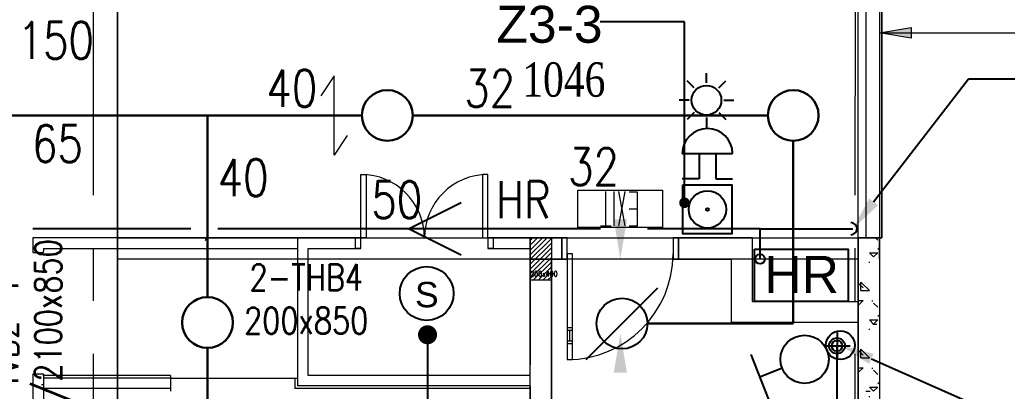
# Model space of a CAD drawing. Header units: millimetres. Extents: x -47219 to 440296, y -79832 to 7189.
# Drawn here: x 6157 to 15491, y -50665 to -47152 of the extents above; entities that cross this region are included whole.
import ezdxf
from ezdxf import colors
from ezdxf.entities.mleader import LeaderData, LeaderLine
from ezdxf.math import Vec2, Vec3

# ---------------------------------------------------------------- set-up
doc = ezdxf.new("R2010")
doc.units = ezdxf.units.MM
doc.linetypes.add('BLK_2 - 3RD STOREY  LOWER ROOF PLAN-archi clean_25 SEPT 2024$0$IDA - Grid Line', pattern=[3500, 2000, -500, 500, -500])
for name, color, linetype in [('ADRESS', 42, 'Continuous'), ('ANNOTATION', 7, 'Continuous'), ('M-_DRYRISER_E-', 6, 'Continuous'), ('M-_FIRESMOKE_E-', 1, 'Continuous'), ('M-_FIRESPRK_T-', 7, 'Continuous'), ('M-_SPRK-EXP_E-N', 1, 'Continuous'), ('M-FIRE----_E-', 12, 'Continuous'), ('M-FIRE----_E- @ 1', 12, 'Continuous'), ('M-HOSEREEL_E-', 1, 'Continuous'), ('M_HR PIPE', 3, 'Continuous'), ('NWFP-PENETRATION', 5, 'Continuous'), ('ROOMNAME', 7, 'Continuous'), ('ZONENAME', 152, 'Continuous')]:
    doc.layers.add(name, color=color, linetype=linetype)
for name, color, linetype, lineweight in [('BLK_2 - 3RD STOREY  LOWER ROOF PLAN-archi clean_25 SEPT 2024$0$1599_DB_A_BLK2_HQ_R21-3RD STOREY 230517$0$A-_DETA----_ED-1', 8, 'Continuous', 9), ('BLK_2 - 3RD STOREY  LOWER ROOF PLAN-archi clean_25 SEPT 2024$0$1599_DB_A_BLK2_HQ_R21-3RD STOREY 230517$0$A-_DOOR----_E-1', 8, 'Continuous', 9), ('BLK_2 - 3RD STOREY  LOWER ROOF PLAN-archi clean_25 SEPT 2024$0$1599_DB_A_BLK2_HQ_R21-3RD STOREY 230517$0$A-_WALL----_H-1', 8, 'Continuous', 9), ('BLK_2 - 3RD STOREY  LOWER ROOF PLAN-archi clean_25 SEPT 2024$0$1599_DB_A_BLK2_HQ_R21-3RD STOREY 230517$0$E-_LIGT----_E', 8, 'Continuous', 9), ('BLK_2 - 3RD STOREY  LOWER ROOF PLAN-archi clean_25 SEPT 2024$0$A-_DETA----_ED-1', 8, 'Continuous', 9), ('BLK_2 - 3RD STOREY  LOWER ROOF PLAN-archi clean_25 SEPT 2024$0$A-_DOOR----_E-1', 8, 'Continuous', 9), ('BLK_2 - 3RD STOREY  LOWER ROOF PLAN-archi clean_25 SEPT 2024$0$A-_WALL----_E', 8, 'Continuous', 9), ('BLK_2 - 3RD STOREY  LOWER ROOF PLAN-archi clean_25 SEPT 2024$0$E-_LIGT----_E', 8, 'Continuous', 9), ('BLK_2 - 3RD STOREY  LOWER ROOF PLAN-archi clean_25 SEPT 2024$0$S-_ANOTGRID_E-1', 8, 'BLK_2 - 3RD STOREY  LOWER ROOF PLAN-archi clean_25 SEPT 2024$0$IDA - Grid Line', 9), ('M-_SPRKPIEX_E-', 1, 'Continuous', 30), ('NW_BEAM AND COLUMN', 134, 'Continuous', 5), ('S-_LINE----_N-', 140, 'Continuous', 18), ('S-TEXT', 140, 'Continuous', 18)]:
    doc.layers.add(name, color=color, linetype=linetype, lineweight=lineweight)
doc.styles.add('RomanS_3', font='romans__.ttf', dxfattribs={"width": 0.8, "height": 50})
doc.styles.add('RomanS_5', font='romans__.ttf', dxfattribs={"width": 0.8, "height": 250})
doc.styles.add('Simplex', font='SIMPLEX.shx', dxfattribs={"width": 0.8, "height": 2.5})
doc.styles.get("Standard").update_dxf_attribs({"font": 'arial.ttf'})
doc.styles.add('TIME', font='times.ttf', dxfattribs={"width": 0.8})
doc.dimstyles.new('ROOM', dxfattribs={"dimscale": 1000, "dimtxt": 0.18, "dimasz": 0.18, "dimexe": 0.18, "dimexo": 0.0625, "dimgap": 0.09, "dimtad": 0, "dimtih": 1, "dimtoh": 1, "dimdec": 0, "dimzin": 0, "dimdsep": 46, "dimtxsty": 'Standard', "dimblk": 'OBLIQUE', "dimcen": 0.09, "dimadec": 0, "dimazin": 0, "dimtfac": 1, "dimtdec": 0, "dimtofl": 0, "dimtmove": 0, "dimatfit": 3, "dimldrblk": 'DOT', "dimfxl": 1, "dimtolj": 1, "dimtzin": 0, "dimarcsym": 0})
pattern_1 = [(0, (-131307.08, -42727.71), (1016, 254), [83.82, -678.18, 83.82, -678.18, -4064]), (0, (-131307.08, -42727.71), (1016, 254), [-1524, 83.82, -1440.18, 83.82, -678.18, -1778]), (0, (-131307.08, -42727.71), (1016, 254), [-3810, 83.82, -424.18, 83.82, -1186.18]), (120, (-130926.08, -42600.71), (-727.9705, 752.8818), [83.82, -678.18, 83.82, -678.18, -4064]), (120, (-130926.08, -42600.71), (-727.9705, 752.8818), [-1524, 83.82, -1440.18, 83.82, -678.18, -1778]), (120, (-130926.08, -42600.71), (-727.9705, 752.8818), [-3810, 83.82, -424.18, 83.82, -1186.18]), (240, (-130799.08, -42092.71), (-288.0295, -1006.8818), [83.82, -678.18, 83.82, -678.18, -4064]), (240, (-130799.08, -42092.71), (-288.0295, -1006.8818), [-1524, 83.82, -1440.18, 83.82, -678.18, -1778]), (240, (-130799.08, -42092.71), (-288.0295, -1006.8818), [-3810, 83.82, -424.18, 83.82, -1186.18])]

# ---------------------------------------------------------------- blocks, each defined once
blk = doc.blocks.new('3rd Structure')
at = {"layer": 'NW_BEAM AND COLUMN'}
blk.add_hatch(color=8, dxfattribs=at).paths.add_polyline_path([(-13850, -51300.1), (-14150, -51250.1), (-13850, -51200.1)])
at = {"layer": 'S-TEXT'}
for points in [[(-16598.1, -53390), (-16660.6, -53015), (-16535.6, -53015)], [(-16535.6, -54465), (-16598.1, -54090), (-16660.6, -54465)]]:
    blk.add_hatch(color=8, dxfattribs=at).paths.add_polyline_path(points)
at = {"layer": 'NW_BEAM AND COLUMN', "color": 8}
for p, q in [((-21350, -79450), (-21350, -50650)), ((-21350, -50650), (-21350, -79450)), ((-14350, -53190), (-14350, -50650)), ((-14150, -50650), (-14150, -53190)), ((-14150, -51250.1), (-13850, -51200.1)), ((-13850, -51200.1), (-13850, -51300.1)), ((-13850, -51300.1), (-14150, -51250.1)), ((-19304.3, -51657.5), (-19429.3, -51845)), ((-19304.3, -52407.5), (-19304.3, -51657.5)), ((-19179.3, -52220), (-19304.3, -52407.5)), ((-21350, -53190), (-14350, -53190)), ((-21350, -53390), (-21350, -53190)), ((-17450, -53190), (-17250, -53190)), ((-17450, -53590), (-17450, -53190)), ((-17450, -53190), (-17250, -53190)), ((-17450, -53590), (-17450, -53190)), ((-17250, -53190), (-17250, -53590)), ((-17250, -53190), (-17250, -53590)), ((-14150, -53190), (-14350, -53190)), ((-14350, -53190), (-14350, -53390)), ((-14350, -54990), (-14350, -53190)), ((-14350, -53190), (-14150, -53190)), ((-14150, -53190), (-14150, -54990)), ((-14350, -53390), (-21350, -53390)), ((-17450, -53390), (-17250, -53390)), ((-17450, -60475), (-17450, -53390)), ((-17250, -53390), (-17250, -60475)), ((-17250, -53590), (-17450, -53590)), ((-17250, -53590), (-17450, -53590))]:
    blk.add_line(p, q, dxfattribs=at)
at = {"layer": 'NW_BEAM AND COLUMN', "color": 8, "linetype": 'Continuous'}
for p, q in [((-17450, -53214.8), (-17425.2, -53190)), ((-17450, -53259.7), (-17380.3, -53190)), ((-17450, -53304.6), (-17335.4, -53190)), ((-17450, -53349.5), (-17290.5, -53190)), ((-17450, -53394.4), (-17250, -53194.4)), ((-17450, -53439.3), (-17250, -53239.3)), ((-17450, -53484.2), (-17250, -53284.2)), ((-17450, -53529.1), (-17250, -53329.1)), ((-17450, -53574), (-17250, -53374)), ((-17421.1, -53590), (-17250, -53418.9)), ((-17376.2, -53590), (-17250, -53463.8)), ((-17331.3, -53590), (-17250, -53508.7)), ((-17286.4, -53590), (-17250, -53553.6))]:
    blk.add_line(p, q, dxfattribs=at)
at = {"layer": 'S-TEXT', "color": 8, "flags": 128}
blk.add_lwpolyline([(-14150, -51250.1), (-12533.8, -51250.1), (-12533.8, -53936.3)], dxfattribs=at)
at = {"layer": 'S-TEXT', "color": 8, "insert": (-22541.4, -54312.6), "char_height": 250, "width": 2959.115, "attachment_point": 2, "rotation": 90, "line_spacing_factor": 0.983083, "style": 'RomanS_5'}
blk.add_mtext('2-4VB2-4\\P1800/2100x850', dxfattribs=at)
at = {"layer": 'S-TEXT', "color": 8, "line_spacing_factor": 0.983083}
for s, insert, char_height, width, attachment_point, style in [('2-THB4\\P200x850', (-19567.3, -53437.5), 250, 1566.411, 2, 'RomanS_5'), ('200x400', (-17451.4, -53505.6), 50, 313.287, 1, 'RomanS_3')]:
    blk.add_mtext(s, dxfattribs=dict(at, insert=insert, char_height=char_height, width=width, attachment_point=attachment_point, style=style))
blk = doc.blocks.new('100 PIPE SLEEVE')
at = {"layer": 'NWFP-PENETRATION'}
for p, q in [((0, 125), (0, -125)), ((-125, 1.4), (125, 1.4))]:
    blk.add_line(p, q, dxfattribs=at)
blk.add_circle((0, 0), 75, dxfattribs=at)
at = {"layer": 'NWFP-PENETRATION', "color": 1}
blk.add_circle((0, 0), 50, dxfattribs=at)
blk = doc.blocks.new('fire0101')
at = {"color": 0, "linetype": 'Continuous'}
blk.add_circle((0, 0), 100, dxfattribs=at)
blk = doc.blocks.new('FIRE0107')
at = {"layer": 'M-_SPRK-EXP_E-N'}
blk.add_line((-212.1, -212.1), (212.1, 212.1), dxfattribs=at)
blk.add_circle((0, 0), 150, dxfattribs=at)
blk = doc.blocks.new('Call Point')
at = {"layer": 'M-FIRE----_E-'}
blk.add_lwpolyline([(-231.3, 462.7), (231.3, 462.7), (231.3, 0), (-231.3, 0)], close=True, dxfattribs=at)
for radius in [176.3, 13.1]:
    blk.add_circle((0, 231.3), radius, dxfattribs=at)
blk = doc.blocks.new('Alarm Bell')
at = {"layer": 'M-FIRE----_E-'}
for p, q in [((-238.2, 0), (238.2, 0)), ((79.4, 0), (79.4, -238.2)), ((-79.4, 0), (-79.4, -238.2)), ((-79.4, -238.2), (-238.2, -238.2)), ((79.4, -238.2), (238.2, -238.2))]:
    blk.add_line(p, q, dxfattribs=at)
blk.add_arc((0, -2.9), 238.2, 0.69701, 179.30299, dxfattribs=at)
blk = doc.blocks.new('*U13')
at = {"layer": 'M-FIRE----_E-'}
blk.add_line((-33.1, -33.1), (33.1, 33.1), dxfattribs=at)
blk = doc.blocks.new('*U12')
at = {"layer": 'M-FIRE----_E-', "color": 0, "linetype": 'ByBlock', "lineweight": -2, "transparency": 16777216}
for p, rotation in [((31455.1, 13606.9), 90), ((31604, 13668.6), 45), ((31393.4, 13458), 135), ((31814.6, 13458), 315.0000000000001), ((31455.1, 13309.1), 180), ((31604, 13247.4), 225.0000000000001), ((31752.9, 13309.1), 270)]:
    blk.add_blockref('*U13', p, dxfattribs=dict(at, rotation=rotation))
blk.add_blockref('*U13', (31752.9, 13606.9), dxfattribs=at)
blk = doc.blocks.new('Strobe Light')
at = {"layer": 'M-FIRE----_E-'}
blk.add_circle((0, 0), 140.4, dxfattribs=at)
blk.add_blockref('*U12', (-31604, -13458), dxfattribs=at)
blk = doc.blocks.new('_Dot')
at = {"color": 0, "linetype": 'ByBlock', "lineweight": -2}
blk.add_line((-0.5, 0), (-1, 0), dxfattribs=at)
at = {"color": 0, "linetype": 'ByBlock', "const_width": 0.5}
blk.add_lwpolyline([(-0.25, 0, 1), (0.25, 0, 1)], format="xyb", close=True, dxfattribs=at)
blk = doc.blocks.new('_Oblique')
at = {"color": 0, "linetype": 'ByBlock', "lineweight": -2}
blk.add_line((-0.5, -0.5), (0.5, 0.5), dxfattribs=at)
blk = doc.blocks.new('SMOKE')
at = {"layer": 'M-_FIRESMOKE_E-'}
blk.add_circle((0, 0), 254.7, dxfattribs=at)
blk.add_text('S', height=240, dxfattribs=at).set_placement((-110, -130))
blk = doc.blocks.new('HR')
at = {"layer": 'M-HOSEREEL_E-'}
blk.add_lwpolyline([(-443.4, 492.4), (443.4, 492.4), (443.4, 0), (-443.4, 0)], close=True, dxfattribs=at)
blk.add_text('HR', height=350, dxfattribs=at).set_placement((-350, 80))
blk = doc.blocks.new('DR')
at = {"layer": 'M-_DRYRISER_E-'}
for p, q in [((0, -591.9), (0, -820.1)), ((-228.1, -820.1), (228.1, -820.1))]:
    blk.add_line(p, q, dxfattribs=at)
for centre, radius in [((0, 0), 136.1), ((0, -363.8), 228.1)]:
    blk.add_circle(centre, radius, dxfattribs=at)
blk = doc.blocks.new('BLK_2 - 3RD STOREY  LOWER ROOF PLAN-archi clean_25 SEPT 2024$0$1599_DB_A_BLK2_HQ_R21-3RD STOREY 230517$0$IDA - Exit Sign - IDA - Exit Sign - One Side-2587573-LINKVIEW_BLK2_3RD STOREY')
at = {"layer": 'BLK_2 - 3RD STOREY  LOWER ROOF PLAN-archi clean_25 SEPT 2024$0$1599_DB_A_BLK2_HQ_R21-3RD STOREY 230517$0$A-_DETA----_ED-1'}
for p, q in [((-163.9, -115.1), (-163.9, -432.5)), ((-83.9, -115.1), (-163.9, -115.1)), ((-48.9, -112.8), (14, -437.8)), ((14, -112.8), (-48.9, -437.8)), ((55.1, -112.8), (55.1, -437.8)), ((185.1, -115.3), (85.1, -115.3)), ((135.1, -115.3), (135.1, -437.8)), ((-83.9, -275), (-163.9, -275)), ((-163.9, -432.5), (-83.9, -432.5))]:
    blk.add_line(p, q, dxfattribs=at)
at = {"layer": 'BLK_2 - 3RD STOREY  LOWER ROOF PLAN-archi clean_25 SEPT 2024$0$1599_DB_A_BLK2_HQ_R21-3RD STOREY 230517$0$E-_LIGT----_E'}
for p, q in [((-400, -450), (-400, -100)), ((-400, -100), (400, -100)), ((400, -100), (400, -450)), ((400, -450), (-400, -450))]:
    blk.add_line(p, q, dxfattribs=at)
blk = doc.blocks.new('BLK_2 - 3RD STOREY  LOWER ROOF PLAN-archi clean_25 SEPT 2024$0$1599_DB_A_BLK2_HQ_R21-3RD STOREY 230517$0$IDA - F - Single - Swing - VP - 1100L X 2200H - B2-FTD01 - 1HR-3251154-LINKVIEW_BLK2_3RD STOREY')
at = {"layer": 'BLK_2 - 3RD STOREY  LOWER ROOF PLAN-archi clean_25 SEPT 2024$0$1599_DB_A_BLK2_HQ_R21-3RD STOREY 230517$0$A-_DOOR----_E-1'}
for p, q in [((500, 1050.8), (450, 1050.8)), ((450, 1050.8), (450, 50.8)), ((500, 50.8), (500, 1050.8)), ((450, 900.8), (500, 900.8)), ((450, 875.8), (500, 875.8)), ((475, 875.8), (475, 775.8)), ((450, 775.8), (500, 775.8)), ((450, 750.8), (500, 750.8)), ((-500, 100), (-550, 100)), ((-500, -100), (-500, 100)), ((550, 100), (500, 100)), ((450, 50.8), (500, 50.8)), ((500, 50.8), (500, -100)), ((-550, -100), (-500, -100)), ((500, -100), (550, -100))]:
    blk.add_line(p, q, dxfattribs=at)
blk.add_arc((500, 50.8), 1000, 90, 180, dxfattribs=at)
blk = doc.blocks.new('BLK_2 - 3RD STOREY  LOWER ROOF PLAN-archi clean_25 SEPT 2024$0$IDA - F - Single - Swing - VP - 1100L X 2200H - B2-FTD01 - 1HR-3251154-BLK 2 3RD STOREY PLAN')
at = {"layer": 'BLK_2 - 3RD STOREY  LOWER ROOF PLAN-archi clean_25 SEPT 2024$0$A-_DOOR----_E-1'}
for p, q in [((500, 1050.8), (450, 1050.8)), ((450, 1050.8), (450, 50.8)), ((500, 50.8), (500, 1050.8)), ((450, 900.8), (500, 900.8)), ((450, 875.8), (500, 875.8)), ((475, 875.8), (475, 775.8)), ((450, 775.8), (500, 775.8)), ((450, 750.8), (500, 750.8)), ((-500, 100), (-550, 100)), ((-550, 100), (-550, -100)), ((-500, -100), (-500, 100)), ((550, 100), (500, 100)), ((500, 100), (500, -100)), ((550, -100), (550, 100)), ((450, 50.8), (500, 50.8)), ((-550, -100), (-500, -100)), ((500, -100), (550, -100))]:
    blk.add_line(p, q, dxfattribs=at)
blk.add_arc((500, 50.8), 1000, 90, 180, dxfattribs=at)
blk = doc.blocks.new('BLK_2 - 3RD STOREY  LOWER ROOF PLAN-archi clean_25 SEPT 2024$0$IDA - Exit Sign - IDA - Exit Sign - One Side-2587573-BLK 2 3RD STOREY PLAN')
at = {"layer": 'BLK_2 - 3RD STOREY  LOWER ROOF PLAN-archi clean_25 SEPT 2024$0$A-_DETA----_ED-1'}
for p, q in [((-163.9, -115.1), (-163.9, -432.5)), ((-83.9, -115.1), (-163.9, -115.1)), ((-48.9, -112.8), (14, -437.8)), ((14, -112.8), (-48.9, -437.8)), ((55.1, -112.8), (55.1, -437.8)), ((185.1, -115.3), (85.1, -115.3)), ((135.1, -115.3), (135.1, -437.8)), ((-83.9, -275), (-163.9, -275)), ((-163.9, -432.5), (-83.9, -432.5))]:
    blk.add_line(p, q, dxfattribs=at)
at = {"layer": 'BLK_2 - 3RD STOREY  LOWER ROOF PLAN-archi clean_25 SEPT 2024$0$E-_LIGT----_E'}
for p, q in [((-400, -450), (-400, -100)), ((-400, -100), (400, -100)), ((400, -100), (400, -450)), ((400, -450), (-400, -450))]:
    blk.add_line(p, q, dxfattribs=at)
blk = doc.blocks.new('BLK_2 - 3RD STOREY  LOWER ROOF PLAN-archi clean_25 SEPT 2024$0$df')
at = {"layer": 'BLK_2 - 3RD STOREY  LOWER ROOF PLAN-archi clean_25 SEPT 2024$0$1599_DB_A_BLK2_HQ_R21-3RD STOREY 230517$0$A-_DOOR----_E-1'}
for p, q in [((-121936.4, -91342.4), (-121886.4, -91342.4)), ((-121936.4, -91942.4), (-121936.4, -91342.4)), ((-121886.4, -91342.4), (-121886.4, -91942.4)), ((-120736.4, -91342.4), (-120786.4, -91342.4)), ((-120786.4, -91342.4), (-120786.4, -91942.4)), ((-120736.4, -91942.4), (-120736.4, -91342.4)), ((-121936.4, -91942.4), (-121986.4, -91942.4)), ((-121886.4, -91942.4), (-121936.4, -91942.4)), ((-121936.4, -92042.4), (-121936.4, -91942.4)), ((-120786.4, -91942.4), (-120736.4, -91942.4)), ((-120686.4, -91942.4), (-120736.4, -91942.4)), ((-120736.4, -91942.4), (-120736.4, -92042.4)), ((-121936.4, -92042.4), (-121986.4, -92042.4)), ((-120686.4, -92042.4), (-120736.4, -92042.4))]:
    blk.add_line(p, q, dxfattribs=at)
for centre, start, end in [((-121936.4, -91942.4), 0, 90), ((-120736.4, -91942.4), 90, 180)]:
    blk.add_arc(centre, 600, start, end, dxfattribs=at)
blk = doc.blocks.new('BLK_2 - 3RD STOREY  LOWER ROOF PLAN-archi clean_25 SEPT 2024')
at = {"layer": 'BLK_2 - 3RD STOREY  LOWER ROOF PLAN-archi clean_25 SEPT 2024$0$1599_DB_A_BLK2_HQ_R21-3RD STOREY 230517$0$A-_WALL----_H-1'}
h = blk.add_hatch(dxfattribs=at)
h.set_pattern_fill('FP_2', color=256, style=0, pattern_type=2)
h.set_pattern_definition(pattern_1)
h.paths.add_polyline_path([(-125036.4, -93342.4), (-124936.4, -93342.4), (-124936.4, -93317.4), (-125036.4, -93317.4)])
at = {"layer": 'BLK_2 - 3RD STOREY  LOWER ROOF PLAN-archi clean_25 SEPT 2024$0$A-_WALL----_E'}
h = blk.add_hatch(dxfattribs=at)
h.set_pattern_fill('FP_2', color=256, style=0, pattern_type=2)
h.set_pattern_definition(pattern_1)
h.paths.add_polyline_path([(-123768.1, -91942.4), (-123768.1, -92042.4), (-122536.4, -92042.4), (-122536.4, -91942.4)])
h.paths.add_polyline_path([(-124911.4, -92042.4), (-124911.4, -91942.4), (-125036.4, -91942.4), (-125036.4, -92042.4)])
h = blk.add_hatch(dxfattribs=at)
h.set_pattern_fill('FP_3', color=256, style=0, pattern_type=2)
h.set_pattern_definition([(0, (-131307.1, -42727.7), (635, 635), [79.375, -555.625]), (90, (-131307.1, -42727.7), (-635, 635), [79.375, -555.625]), (135, (-131227.7, -42727.7), (-635.0003, 0), [112.253, -785.772]), (0, (-131227.7, -42370.5), (635, 635), [79.375, -555.625]), (45, (-131188, -42410.2), (0, 635.0003), [56.127, -841.899]), (135, (-131188, -42410.2), (-635.0003, 0), [56.127, -841.899]), (0, (-130989.6, -42211.8), (635, 635), [112.253, -522.747]), (45, (-130989.6, -42211.78), (0, 635.0003), [79.375, -818.651]), (135, (-130877.33, -42211.78), (-635.0003, 0), [79.375, -818.651]), (90, (-130870.5, -42568.96), (-635, 635), [79.375, -555.625]), (45, (-130870.5, -42568.96), (0, 635.0003), [56.127, -841.899]), (135, (-130830.83, -42529.3), (-635.0003, 0), [56.127, -841.899]), (0, (-131227.7, -42568.96), (635, 635), [39.687, -531.812]), (0, (-130751.46, -42410.2), (635, 635), [39.687, -531.812]), (90, (-130949.9, -42330.84), (-635, 635), [39.687, -531.812]), (135, (-130870.5, -42688.03), (-635.0003, 0), [56.127, -841.899]), (135, (-131148.33, -42251.46), (-635.0003, 0), [56.127, -841.899]), (45, (-131009.43, -42519.36), (0, 635.0003), [56.127, -841.899]), (90, (-131088.8, -42648.34), (-635, 635), [9.922, -625.078]), (90, (-131059.03, -42380.45), (-635, 635), [9.922, -625.078]), (90, (-130761.4, -42271.3), (-635, 635), [9.922, -625.078]), (90, (-130751.46, -42608.65), (-635, 635), [9.922, -625.078])])
h.paths.add_polyline_path([(-117036.4, -93547.4), (-117036.4, -91942.4), (-117236.4, -91942.4), (-117236.4, -93547.4)], flags=0)
h = blk.add_hatch(dxfattribs=at)
h.set_pattern_fill('FP_3', color=256, style=0, pattern_type=2)
h.set_pattern_definition([(0, (0, 0), (635, 635), [79.375, -555.625]), (90, (0, 0), (-635, 635), [79.375, -555.625]), (135, (79.38, 0), (-635.0003, 0), [112.253, -785.772]), (0, (79.4, 357.2), (635, 635), [79.375, -555.625]), (45, (119.06, 317.5), (0, 635.0003), [56.127, -841.899]), (135, (119.06, 317.5), (-635.0003, 0), [56.127, -841.899]), (0, (317.5, 515.94), (635, 635), [112.253, -522.747]), (45, (317.5, 515.94), (0, 635.0003), [79.375, -818.651]), (135, (429.75, 515.94), (-635.0003, 0), [79.375, -818.651]), (90, (436.56, 158.75), (-635, 635), [79.375, -555.625]), (45, (436.56, 158.75), (0, 635.0003), [56.127, -841.899]), (135, (476.25, 198.44), (-635.0003, 0), [56.127, -841.899]), (0, (79.4, 158.75), (635, 635), [39.687, -531.812]), (0, (555.6, 317.5), (635, 635), [39.687, -531.812]), (90, (357.2, 396.9), (-635, 635), [39.687, -531.812]), (135, (436.56, 39.7), (-635.0003, 0), [56.127, -841.899]), (135, (158.75, 476.25), (-635.0003, 0), [56.127, -841.899]), (45, (297.66, 208.36), (0, 635.0003), [56.127, -841.899]), (90, (218.3, 79.4), (-635, 635), [9.922, -625.078]), (90, (248.05, 347.27), (-635, 635), [9.922, -625.078]), (90, (545.7, 456.4), (-635, 635), [9.922, -625.078]), (90, (555.6, 119.06), (-635, 635), [9.922, -625.078])])
h.paths.add_polyline_path([(-117236.4, -93547.4), (-117036.4, -93547.4), (-117036.4, -91942.4), (-117236.4, -91942.4), (-117236.4, -92883.7)])
h = blk.add_hatch(dxfattribs=at)
h.set_pattern_fill('FP_2', color=256, style=0, pattern_type=2)
h.set_pattern_definition(pattern_1)
h.paths.add_polyline_path([(-124936.4, -92217.4), (-124936.4, -92042.4), (-125036.4, -92042.4), (-125036.4, -92217.4)], flags=0)
h = blk.add_hatch(dxfattribs=at)
h.set_pattern_fill('FP_2', color=256, style=0, pattern_type=2)
h.set_pattern_definition(pattern_1)
h.paths.add_polyline_path([(-125036.4, -95952.4), (-124936.4, -95952.4), (-124936.4, -93229.9), (-125036.4, -93229.9)])
for p, q in [((-117161.4, -91942.4), (-117161.4, -89427.4)), ((-117161.4, -91942.4), (-117161.4, -89427.4)), ((-117011.4, -89427.4), (-117011.4, -91942.4)), ((-117011.4, -91942.4), (-117011.4, -89427.4)), ((-117011.4, -89427.4), (-117011.4, -91942.4)), ((-125036.4, -91942.4), (-125036.4, -92079.9)), ((-121986.4, -91942.4), (-125036.4, -91942.4)), ((-125036.4, -91942.4), (-125036.4, -92079.9)), ((-122536.4, -91942.4), (-122536.4, -93342.4)), ((-122336.4, -91942.4), (-122536.4, -91942.4)), ((-121986.4, -91942.4), (-122336.4, -91942.4)), ((-121986.4, -92042.4), (-121986.4, -91942.4)), ((-121986.4, -92042.4), (-121986.4, -91942.4)), ((-120686.4, -91942.4), (-120686.4, -92042.4)), ((-120036.4, -91942.4), (-120686.4, -91942.4)), ((-120336.4, -91942.4), (-120686.4, -91942.4)), ((-120686.4, -91942.4), (-120686.4, -92042.4)), ((-120336.4, -93142.4), (-120336.4, -91942.4)), ((-120336.4, -93142.4), (-120336.4, -91942.4)), ((-120336.4, -92142.4), (-120336.4, -91942.4)), ((-120036.4, -91942.4), (-120336.4, -91942.4)), ((-120336.4, -91942.4), (-120336.4, -92142.4)), ((-120036.4, -92142.4), (-120036.4, -91942.4)), ((-120036.4, -92142.4), (-120036.4, -91942.4)), ((-118936.4, -91942.4), (-118936.4, -92142.4)), ((-118236.4, -91942.4), (-118936.4, -91942.4)), ((-118236.4, -91942.4), (-118936.4, -91942.4)), ((-118936.4, -91942.4), (-118936.4, -92142.4)), ((-118236.4, -92142.4), (-118236.4, -91942.4)), ((-118236.4, -92142.4), (-118236.4, -91942.4)), ((-117011.4, -91942.4), (-117236.4, -91942.4)), ((-117236.4, -91942.4), (-117236.4, -94927.4)), ((-117236.4, -91942.4), (-117236.4, -93547.4)), ((-117011.4, -91942.4), (-117236.4, -91942.4)), ((-117161.4, -91942.4), (-117011.4, -91942.4)), ((-117036.4, -91942.4), (-117036.4, -95552.4)), ((-117036.4, -92142.4), (-117036.4, -91942.4)), ((-117036.4, -91942.4), (-117036.4, -93547.4)), ((-125036.4, -92079.9), (-124936.4, -92079.9)), ((-124936.4, -92042.4), (-124936.4, -92067.4)), ((-124936.4, -92079.9), (-124936.4, -92067.4)), ((-122436.4, -93242.4), (-122436.4, -92042.4)), ((-122436.4, -92042.4), (-121936.4, -92042.4)), ((-120736.4, -92042.4), (-120336.4, -92042.4)), ((-120336.4, -93142.4), (-120336.4, -92142.4)), ((-120336.4, -92142.4), (-120336.4, -93142.4)), ((-120136.4, -92142.4), (-120036.4, -92142.4)), ((-120136.4, -99227.4), (-120136.4, -92142.4)), ((-120136.4, -99427.4), (-120136.4, -92142.4)), ((-120136.4, -92142.4), (-120136.4, -96102.4)), ((-120136.4, -92142.4), (-120136.4, -95827.4)), ((-120136.4, -92142.4), (-120036.4, -92142.4)), ((-118936.4, -92142.4), (-118436.4, -92142.4)), ((-118936.4, -92142.4), (-118436.4, -92142.4)), ((-118436.4, -92142.4), (-118436.4, -92742.4)), ((-118436.4, -92142.4), (-118436.4, -92742.4)), ((-118236.4, -92542.4), (-118236.4, -92142.4)), ((-118236.4, -92542.4), (-118236.4, -92142.4)), ((-117236.4, -95577.4), (-117236.4, -92142.4)), ((-117236.4, -99227.4), (-117236.4, -92142.4)), ((-118236.4, -92542.4), (-117236.4, -92542.4)), ((-118236.4, -92542.4), (-117236.4, -92542.4)), ((-117236.4, -92542.4), (-117236.4, -92742.4)), ((-117236.4, -92542.4), (-117236.4, -92742.4)), ((-117236.4, -92742.4), (-118436.4, -92742.4)), ((-118436.4, -92742.4), (-118236.4, -92742.4)), ((-117236.4, -92742.4), (-118236.4, -92742.4)), ((-120336.4, -99502.4), (-120336.4, -93142.4)), ((-125036.4, -93229.9), (-125036.4, -95952.4)), ((-124936.4, -93229.9), (-125036.4, -93229.9)), ((-124936.4, -93229.9), (-124936.4, -95952.4)), ((-124936.4, -93242.4), (-124936.4, -93229.9)), ((-120336.4, -93242.4), (-122436.4, -93242.4)), ((-122561.4, -93267.4), (-122561.4, -93367.4)), ((-124911.4, -93392.4), (-124886.4, -93392.4)), ((-120336.4, -93367.4), (-122561.4, -93367.4)), ((-120336.4, -93342.4), (-122536.4, -93342.4)), ((-120336.4, -93342.4), (-120336.4, -95927.4))]:
    blk.add_line(p, q, dxfattribs=at)
for points in [[(-124936.4, -92042.4), (-122536.4, -92042.4)], [(-123736.4, -93242.4), (-124936.4, -93242.4)], [(-123736.4, -93242.4), (-123736.4, -93392.4)], [(-123736.4, -93267.4), (-124936.4, -93267.4)], [(-123736.4, -93267.4), (-122536.4, -93267.4)], [(-123736.4, -93367.4), (-124936.4, -93367.4)], [(-120336.4, -93342.4), (-120786.4, -93342.4)]]:
    blk.add_lwpolyline(points, dxfattribs=at)
at = {"layer": 'BLK_2 - 3RD STOREY  LOWER ROOF PLAN-archi clean_25 SEPT 2024$0$S-_ANOTGRID_E-1'}
for p, q in [((-124434.4, -37038.2), (-124486.4, -122559.3)), ((-117234.4, -37038.2), (-117286.4, -122559.3))]:
    blk.add_line(p, q, dxfattribs=at)
at = {"layer": 'BLK_2 - 3RD STOREY  LOWER ROOF PLAN-archi clean_25 SEPT 2024$0$A-_WALL----_E'}
blk.add_blockref('BLK_2 - 3RD STOREY  LOWER ROOF PLAN-archi clean_25 SEPT 2024$0$df', (0, 0), dxfattribs=at)
at = {"layer": 'BLK_2 - 3RD STOREY  LOWER ROOF PLAN-archi clean_25 SEPT 2024$0$A-_WALL----_E', "rotation": 180}
for name, p in [('BLK_2 - 3RD STOREY  LOWER ROOF PLAN-archi clean_25 SEPT 2024$0$1599_DB_A_BLK2_HQ_R21-3RD STOREY 230517$0$IDA - Exit Sign - IDA - Exit Sign - One Side-2587573-LINKVIEW_BLK2_3RD STOREY', (-119486.4, -91942.4)), ('BLK_2 - 3RD STOREY  LOWER ROOF PLAN-archi clean_25 SEPT 2024$0$IDA - Exit Sign - IDA - Exit Sign - One Side-2587573-BLK 2 3RD STOREY PLAN', (-119486.4, -91942.4)), ('BLK_2 - 3RD STOREY  LOWER ROOF PLAN-archi clean_25 SEPT 2024$0$1599_DB_A_BLK2_HQ_R21-3RD STOREY 230517$0$IDA - F - Single - Swing - VP - 1100L X 2200H - B2-FTD01 - 1HR-3251154-LINKVIEW_BLK2_3RD STOREY', (-119486.4, -92042.4)), ('BLK_2 - 3RD STOREY  LOWER ROOF PLAN-archi clean_25 SEPT 2024$0$IDA - F - Single - Swing - VP - 1100L X 2200H - B2-FTD01 - 1HR-3251154-BLK 2 3RD STOREY PLAN', (-119486.4, -92042.4))]:
    blk.add_blockref(name, p, dxfattribs=at)

msp = doc.modelspace()

# ---------------------------------------------------------------- linework, layer by layer
at = {"layer": 'M-_DRYRISER_E-'}
msp.add_line((13882.1, -56525.6), (13882, -50235.1), dxfattribs=at)
at = {"layer": 'M-_SPRKPIEX_E-'}
for p, q in [((9391.8, -48056.5), (4583.8, -48056.5)), ((7932.1, -49774.7), (7932.1, -48056.5)), ((13228.1, -48056.5), (9871.8, -48056.5)), ((13468.1, -50024.9), (13468.1, -48296.5)), ((12089.7, -50024.9), (13468.1, -50024.9)), ((7932.1, -55300), (7932.1, -50254.7))]:
    msp.add_line(p, q, dxfattribs=at)
at = {"layer": 'M_HR PIPE'}
for p, q in [((7773.4, -49127.3), (6282.1, -49127.3)), ((11646.7, -49127.3), (8028.4, -49127.3)), ((13154, -49127.3), (12090.7, -49127.3)), ((13154, -49414.7), (13154, -49127.3)), ((13154, -49127.3), (14032.1, -49127.3))]:
    msp.add_line(p, q, dxfattribs=at)
msp.add_lwpolyline([(10329.2, -48881.5), (9837.6, -49127.3), (10329.2, -49373.1)], dxfattribs=at)
msp.add_circle((13154, -49414.7), 45.4, dxfattribs=at)
msp.add_arc((14013.4, -49127.3), 57.6, 270, 90, dxfattribs=at)

# ---------------------------------------------------------------- block references
at = {"layer": 'M-_DRYRISER_E-', "rotation": 291.533897732606}
msp.add_blockref('DR', (13913.7, -50229.1), dxfattribs=at)
at = {"layer": 'M-_FIRESMOKE_E-'}
msp.add_blockref('SMOKE', (10003.1, -49740.4), dxfattribs=at)
at = {"layer": 'M-_SPRKPIEX_E-'}
msp.add_blockref('BLK_2 - 3RD STOREY  LOWER ROOF PLAN-archi clean_25 SEPT 2024', (131318.5, 42727.7), dxfattribs=at)
at = {"layer": 'M-_SPRKPIEX_E-', "xscale": 2.4, "yscale": 2.4, "zscale": 2.4, "rotation": 258.865011862231}
for p in [(9631.8, -48056.5), (13468.1, -48056.5), (7932.1, -50014.7)]:
    msp.add_blockref('fire0101', p, dxfattribs=at)
at = {"layer": 'M-_SPRKPIEX_E-', "xscale": 1.6, "yscale": 1.6, "zscale": 1.6}
msp.add_blockref('FIRE0107', (11849.7, -50024.9), dxfattribs=at)
at = {"layer": 'M-FIRE----_E-'}
msp.add_blockref('Strobe Light', (12648, -47912.8), dxfattribs=at)
at = {"layer": 'M-FIRE----_E- @ 1'}
for name, p in [('Alarm Bell', (12657.1, -48416.9)), ('Call Point', (12657.1, -49176.5))]:
    msp.add_blockref(name, p, dxfattribs=at)
at = {"layer": 'M-HOSEREEL_E-'}
msp.add_blockref('HR', (13544.2, -49814.7), dxfattribs=at)
at = {"layer": 'NWFP-PENETRATION'}
msp.add_blockref('100 PIPE SLEEVE', (13882, -50235.1), dxfattribs=at)
at = {"layer": 'S-_LINE----_N-'}
msp.add_blockref('3rd Structure', (28432.1, 3975.3), dxfattribs=at)

# ---------------------------------------------------------------- texts
at = {"layer": 'ADRESS', "insert": (10907.3, -47554.3), "char_height": 325, "width": 1194.075, "attachment_point": 1, "style": 'TIME'}
msp.add_mtext('1046', dxfattribs=at)
at = {"layer": 'M-_FIRESPRK_T-', "style": 'Simplex', "width": 0.8}
for s, p in [('150', (6137.8, -47521.9)), ('40', (8489.1, -47975.3)), ('32', (10359, -47975.3)), ('65', (6273.3, -48497.8)), ('32', (11340.8, -48716.4)), ('40', (8028.4, -48820.3))]:
    msp.add_text(s, height=350, dxfattribs=at).set_placement(p)
at = {"layer": 'M_HR PIPE', "style": 'Simplex', "width": 0.8}
for s, p in [('50', (9480.6, -49029.2)), ('HR', (10659.5, -49029.2))]:
    msp.add_text(s, height=350, dxfattribs=at).set_placement(p)
at = {"layer": 'ZONENAME', "insert": (10638.3, -47019.5), "char_height": 350, "width": 1018.47, "attachment_point": 1}
msp.add_mtext('\\pi22.553;Z3-3', dxfattribs=at)

# ---------------------------------------------------------------- leaders
at = {"layer": 'ANNOTATION'}
ml = msp.add_multileader_mtext('Standard', dxfattribs=at)
ml.set_content('%%C50 HR PIPE\\PT/A', color=256)
ml.set_leader_properties()
ml.build(insert=Vec2(0, 0))
ml.multileader.update_dxf_attribs({"arrow_head_size": 320, "scale": 80})
ctx = ml.context
ctx.base_point, ctx.scale, ctx.char_height, ctx.arrow_head_size, ctx.landing_gap_size, ctx.plane_origin = Vec3(16285.9, -47711.2), 80, 320, 320, 160, Vec3(10949.2, -52909)
notes = []
notes.append((ctx, [(0, (1, 1, 0), (15124.4, -47711.2), (1, 0), 1161.5, [(1, [(14032.1, -49127.3)], 0, [])])]))
ctx.mtext.insert, ctx.mtext.flow_direction = Vec3(16445.9, -47548.5), 5
ml = msp.add_multileader_mtext('Standard', dxfattribs=at)
ml.set_content('%%C100 DR PIPE\\PF/B', color=256)
ml.set_leader_properties()
ml.build(insert=Vec2(0, 0))
ml.multileader.update_dxf_attribs({"arrow_head_size": 320, "scale": 80})
ctx = ml.context
ctx.base_point, ctx.scale, ctx.char_height, ctx.arrow_head_size, ctx.landing_gap_size, ctx.plane_origin = Vec3(16285.9, -50764.1), 80, 320, 320, 160, Vec3(10949.2, -55962)
notes.append((ctx, [(0, (1, 1, 0), (15124.4, -50764.1), (1, 0), 1161.5, [(1, [(13913.7, -50229.1)], 0, [])])]))
ctx.mtext.insert, ctx.mtext.flow_direction = Vec3(16445.9, -50601.4), 5
at = {"layer": 'ROOMNAME'}
msp.add_leader([(10011.4, -50130.6), (10011.4, -50832.4)], dimstyle='ROOM', override={"dimgap": 0.09, "dimtad": 0}, dxfattribs=at)
at = {"layer": 'ZONENAME'}
msp.add_leader([(12440.2, -48882.7), (12440.2, -47171.8), (11643.1, -47171.8)], dimstyle='ROOM', override={"dimasz": 0.1, "dimgap": 0.09, "dimtad": 0}, dxfattribs=at)
for ctx, leaders in notes:
    for number, flags, end, landing, length, lines in leaders:
        leader = LeaderData()
        leader.index, (leader.has_last_leader_line, leader.has_dogleg_vector, leader.attachment_direction) = number, flags
        leader.last_leader_point, leader.dogleg_vector, leader.dogleg_length = Vec3(end), Vec3(landing), length
        for number, points, colour, breaks in lines:
            line = LeaderLine()
            line.index, line.vertices, line.color, line.breaks = number, Vec3.list(points), colors.encode_raw_color(colour), breaks
            leader.lines.append(line)
        ctx.leaders.append(leader)

doc.saveas('drawing.dxf')
